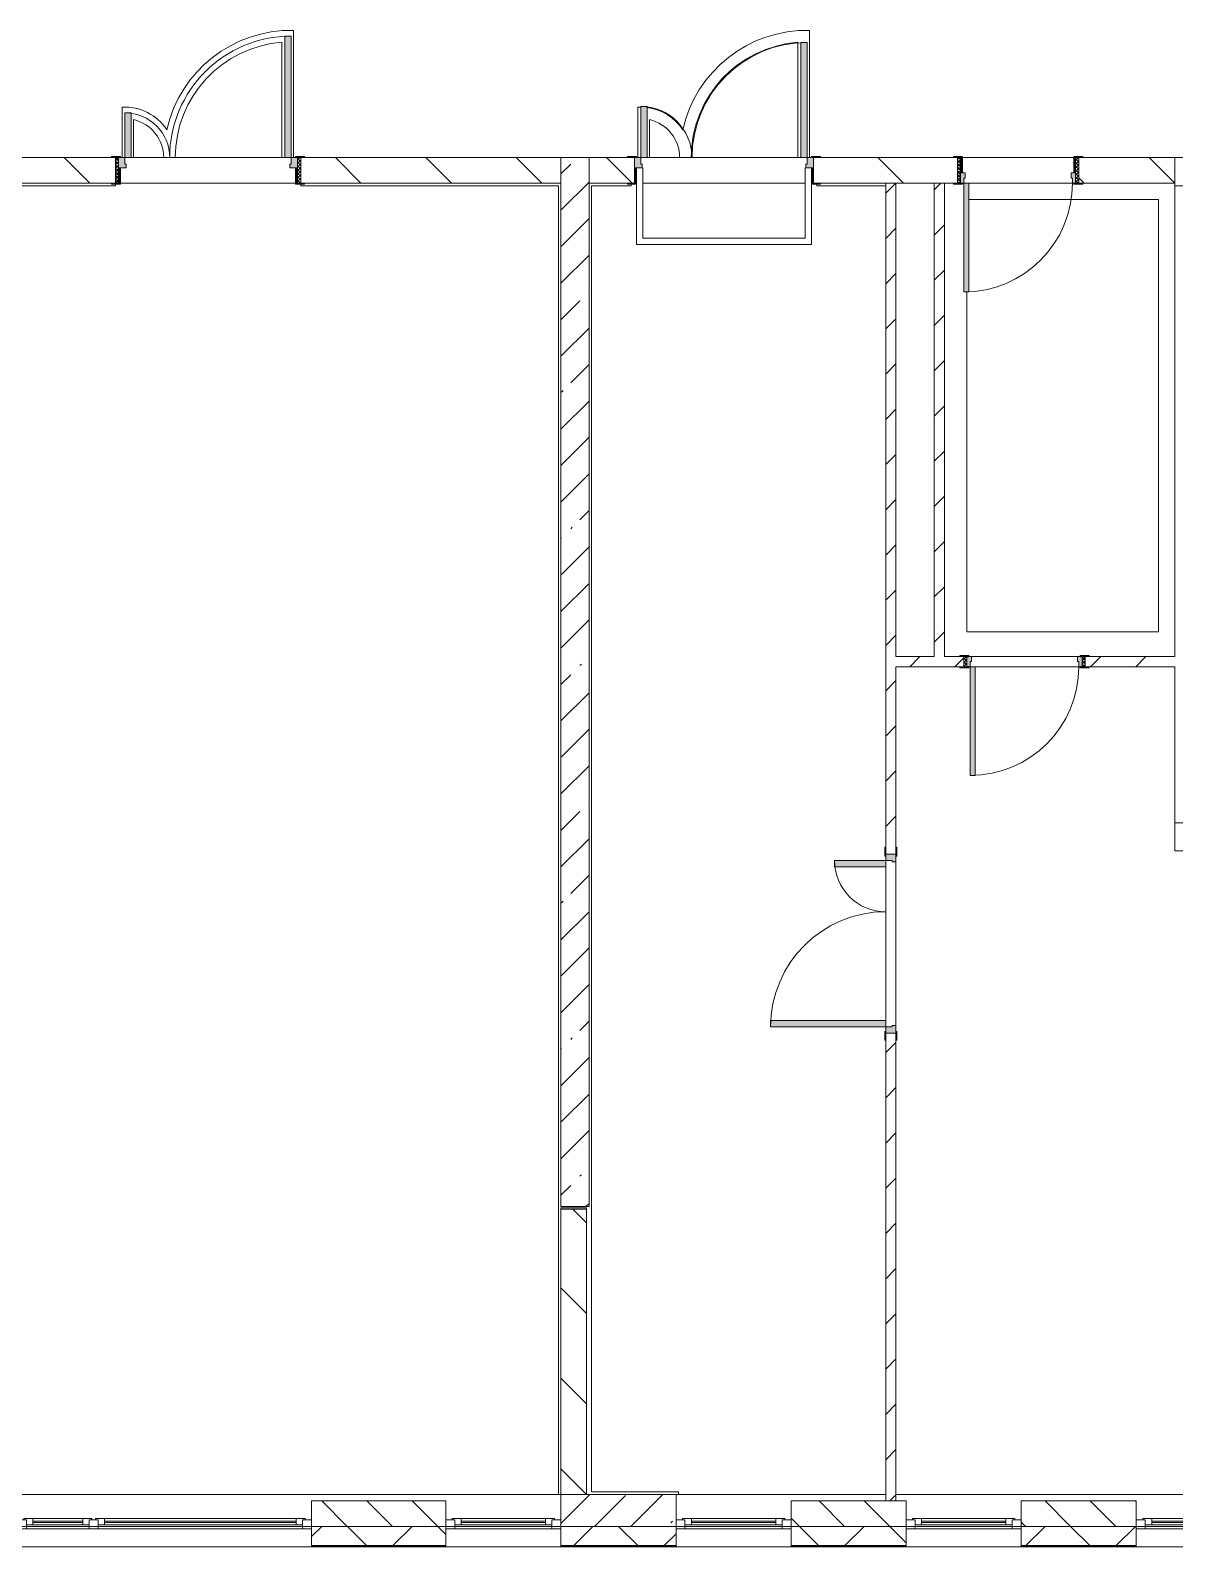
# Model space of a CAD drawing. Header units: millimetres. Extents: x -5524 to 188508, y -8553 to 29000.
# Drawn here: x 164478 to 173428, y -258 to 11595 of the extents above; entities that cross this region are included whole.
import ezdxf

# ---------------------------------------------------------------- set-up
doc = ezdxf.new("R2010")
doc.units = ezdxf.units.MM
for name, color, linetype, lineweight in [('A-DETL-1', 7, 'Continuous', 5), ('A-GLAZ-2', 7, 'Continuous', 5), ('A-WALL', 7, 'Continuous', 9), ('A-WALL-2', 7, 'Continuous', 5), ('I-WALL-2', 7, 'Continuous', 5), ('S-COLS-2', 7, 'Continuous', 5)]:
    doc.layers.add(name, color=color, linetype=linetype, lineweight=lineweight)
for name, color, linetype, lineweight, true_color in [('A-DOOR-4', 7, 'Continuous', 5, 0xaaaaaa), ('A-DOOR-5', 7, 'Continuous', 5, 0xe2e2e2), ('A-DOOR-FRAM-4', 7, 'Continuous', 5, 0xe2e2e2), ('A-DOOR-FRAM-5', 7, 'Continuous', 5, 0xaaaaaa), ('A-FLOR-2', 7, 'Continuous', 5, 0xaaaaaa)]:
    doc.layers.add(name, color=color, linetype=linetype, lineweight=lineweight, true_color=true_color)
pattern_1 = [(135, (61498, 0), (-353.5534, -353.5534), [])]
pattern_2 = [(45, (61498, 0), (-285.1231, 285.1231), []), (45, (61783.12, 0), (-285.1231, 285.1231), [504.031, -100.806, 16.764, -84.042])]
pattern_3 = [(45, (61498, 0), (-176.7767, 176.7767), [])]

# ---------------------------------------------------------------- blocks, each defined once
blk = doc.blocks.new('110_Дверь_СКБ_2Ст - Д-2а_л_ Из коридора на лестницу-32216062-3_6_1_птичка')
at = {"layer": 'A-DOOR-5'}
for points in [[(612.5, 100), (662.5, 100), (662.5, 1000), (612.5, 1000), (612.5, 722)], [(-587.5, 100), (-587.5, 500), (-637.5, 500), (-637.5, 100)], [(712.5, -100), (712.5, 20), (697.5, 20), (697.5, -100)]]:
    blk.add_hatch(color=256, dxfattribs=at).paths.add_polyline_path(points)
h = blk.add_hatch(color=256, dxfattribs=at)
h.paths.add_polyline_path([(676.4, 20), (712.5, 20), (712.5, 100), (662.5, 100), (662.5, 50), (652.5, 50), (652.5, 20)])
h.paths.add_polyline_path([(-687.5, 20), (-627.5, 20), (-627.5, 50), (-637.5, 50), (-637.5, 100), (-687.5, 100)])
at = {"layer": 'A-DOOR-FRAM-4'}
for points in [[(-672.5, 100), (-672.5, 108), (-742.5, 108), (-742.5, 100)], [(-672.5, -100), (-672.5, 20), (-687.5, 20), (-687.5, -100)], [(767.5, 100), (767.5, 108), (697.5, 108), (697.5, 100)], [(-672.5, -108), (-672.5, -100), (-742.5, -100), (-742.5, -108)], [(767.5, -108), (767.5, -100), (697.5, -100), (697.5, -108)]]:
    blk.add_hatch(color=256, dxfattribs=at).paths.add_polyline_path(points)
at = {"layer": 'A-DOOR-4'}
for p, q in [((662.5, 1000), (612.5, 1000)), ((612.5, 1000), (612.5, 100)), ((662.5, 100), (662.5, 1000)), ((-637.5, 500), (-637.5, 100)), ((-587.5, 500), (-637.5, 500)), ((-587.5, 100), (-587.5, 500)), ((-637.5, 100), (-587.5, 100)), ((612.5, 100), (662.5, 100))]:
    blk.add_line(p, q, dxfattribs=at)
for centre, radius, start, end in [((662.5, 100), 900, 90, 180), ((-637.5, 100), 400, 360, 90)]:
    blk.add_arc(centre, radius, start, end, dxfattribs=at)
at = {"layer": 'A-DOOR-FRAM-5'}
for p, q in [((-672.5, 108), (-742.5, 108)), ((-742.5, 108), (-742.5, 100)), ((-742.5, 100), (-672.5, 100)), ((-637.5, 100), (-687.5, 100)), ((-687.5, 100), (-687.5, 20)), ((-687.5, 20), (-627.5, 20)), ((-672.5, 20), (-687.5, 20)), ((-687.5, 20), (-687.5, -100)), ((-672.5, 100), (-672.5, 108)), ((-672.5, -100), (-672.5, 20)), ((-637.5, 50), (-637.5, 100)), ((-627.5, 50), (-637.5, 50)), ((-627.5, 20), (-627.5, 50)), ((662.5, 50), (652.5, 50)), ((652.5, 50), (652.5, 20)), ((652.5, 20), (712.5, 20)), ((662.5, 100), (662.5, 50)), ((712.5, 100), (662.5, 100)), ((767.5, 108), (697.5, 108)), ((697.5, 108), (697.5, 100)), ((697.5, 100), (767.5, 100)), ((712.5, 20), (697.5, 20)), ((697.5, 20), (697.5, -100)), ((712.5, 20), (712.5, 100)), ((712.5, -100), (712.5, 20)), ((767.5, 100), (767.5, 108)), ((-672.5, -100), (-742.5, -100)), ((-742.5, -100), (-742.5, -108)), ((-742.5, -108), (-672.5, -108)), ((-687.5, -100), (-672.5, -100)), ((-672.5, -108), (-672.5, -100)), ((697.5, -100), (712.5, -100)), ((767.5, -100), (697.5, -100)), ((697.5, -100), (697.5, -108)), ((697.5, -108), (767.5, -108)), ((767.5, -108), (767.5, -100))]:
    blk.add_line(p, q, dxfattribs=at)
blk = doc.blocks.new('120_Окно_СКБ_2Ст_Фрамуга сверху - 120_Окно_СКБ_2Ст_2300х2500_h_ ДОО-19727959-3_6_1_птичка')
at = {"layer": 'A-GLAZ-2'}
for p, q in [((-1150, -127), (-1150, -57)), ((-1150, -57), (-1080, -57)), ((1150, -57), (-1150, -57)), ((-1080, -57), (-1080, -127)), ((-1080, -57), (1080, -57)), ((520, -87), (-1080, -87)), ((-1080, -87), (-1080, -127)), ((-1030, -137), (-1030, -87)), ((-1030, -107), (470, -107)), ((470, -117), (-1030, -117)), ((470, -137), (470, -87)), ((520, -127), (520, -57)), ((520, -57), (590, -57)), ((520, -127), (520, -87)), ((590, -57), (590, -127)), ((1080, -87), (590, -87)), ((590, -87), (590, -127)), ((640, -137), (640, -87)), ((640, -107), (1030, -107)), ((1030, -117), (640, -117)), ((1030, -137), (1030, -87)), ((1080, -127), (1080, -57)), ((1080, -57), (1150, -57)), ((1080, -127), (1080, -87)), ((1150, -57), (1150, -127)), ((-1080, -127), (-1150, -127)), ((-1150, -127), (-1100, -127)), ((-1080, -127), (-1100, -127)), ((-1100, -127), (-1100, -137)), ((-1100, -137), (540, -137)), ((540, -137), (-1100, -137)), ((590, -127), (520, -127)), ((540, -127), (520, -127)), ((540, -127), (570, -127)), ((540, -127), (570, -127)), ((540, -137), (540, -127)), ((590, -127), (570, -127)), ((570, -127), (570, -137)), ((570, -137), (1100, -137)), ((1100, -137), (570, -137)), ((1150, -127), (1080, -127)), ((1100, -127), (1080, -127)), ((1100, -127), (1150, -127)), ((1100, -137), (1100, -127))]:
    blk.add_line(p, q, dxfattribs=at)
blk = doc.blocks.new('120_Окно_СКБ_1Ст - 120_Окно_СКБ_1Ст 900х2500_h_ с форточкой-22876038-3_6_1_птичка')
at = {"layer": 'A-GLAZ-2'}
for p, q in [((-450, -127), (-450, -57)), ((-450, -57), (-380, -57)), ((450, -57), (-450, -57)), ((-380, -57), (-380, -127)), ((380, -87), (-380, -87)), ((-380, -87), (-380, -127)), ((-330, -137), (-330, -87)), ((-330, -107), (330, -107)), ((330, -117), (-330, -117)), ((330, -137), (330, -87)), ((380, -127), (380, -57)), ((380, -57), (450, -57)), ((380, -127), (380, -87)), ((450, -57), (450, -127)), ((-380, -127), (-450, -127)), ((-450, -127), (-400, -127)), ((-380, -127), (-400, -127)), ((-400, -127), (-400, -137)), ((-400, -137), (400, -137)), ((400, -137), (-400, -137)), ((450, -127), (380, -127)), ((400, -127), (380, -127)), ((400, -127), (450, -127)), ((400, -137), (400, -127))]:
    blk.add_line(p, q, dxfattribs=at)
blk = doc.blocks.new('110_Дверь_СКБ_1Ст_Внутренняя1 - Д-8 950x2100h_охрана-V50-3_6_1_птичка')
at = {"layer": 'A-DOOR-4'}
h = blk.add_hatch(dxfattribs=at)
h.set_pattern_fill('FP_17', color=256, style=0, pattern_type=2)
h.set_pattern_definition([(135, (1826.41, 164.685), (-14.14214, -14.14214), []), (225, (1826.41, 164.685), (14.14214, -14.14214), [])])
h.paths.add_polyline_path([(487, 100), (462, 100), (462, -100), (487, -100), (487, -36)])
at = {"layer": 'A-DOOR-5'}
h = blk.add_hatch(color=256, dxfattribs=at)
h.paths.add_polyline_path([(437, 100), (437, 60), (427, 60), (427, 20), (462, 20), (462, 100)])
h.paths.add_polyline_path([(-413, 100), (-438, 100), (-438, 20), (-403, 20), (-403, 60), (-413, 60)])
at = {"layer": 'A-DOOR-FRAM-4'}
for points in [[(397, 950), (397, 100), (437, 100), (437, 950)], [(-493, 108), (-493, 100), (-423, 100), (-423, 108)], [(-423, 20), (-438, 20), (-438, -100), (-423, -100), (-423, -36)], [(517, 108), (447, 108), (447, 100), (517, 100)], [(462, 20), (447, 20), (447, -100), (462, -100), (462, -36)], [(-493, -100), (-493, -108), (-423, -108), (-423, -100)], [(447, -100), (447, -108), (517, -108), (517, -100)]]:
    blk.add_hatch(color=256, dxfattribs=at).paths.add_polyline_path(points)
at = {"layer": 'A-DOOR-FRAM-5'}
h = blk.add_hatch(dxfattribs=at)
h.set_pattern_fill('FP_18', color=256, style=0, pattern_type=2)
h.set_pattern_definition([(45, (-296.384, 164.685), (-14.1421, 14.1421), []), (135, (-296.384, 164.685), (-14.1421, -14.1421), [])])
h.paths.add_polyline_path([(-438, 100), (-463, 100), (-463, -100), (-438, -100), (-438, -36)])
at = {"layer": 'A-DOOR-4'}
for p, q in [((437, 950), (397, 950)), ((397, 950), (397, 100)), ((437, 100), (437, 950)), ((397, 100), (437, 100))]:
    blk.add_line(p, q, dxfattribs=at)
blk.add_arc((437, 100), 850, 90, 180, dxfattribs=at)
at = {"layer": 'A-DOOR-FRAM-5'}
for p, q in [((-423, 108), (-493, 108)), ((-493, 108), (-493, 100)), ((-493, 100), (-423, 100)), ((-438, 100), (-463, 100)), ((-463, 100), (-463, -100)), ((-413, 100), (-438, 100)), ((-438, 100), (-438, 20)), ((-438, -100), (-438, 100)), ((-423, 100), (-438, 100)), ((-438, 100), (-438, 99)), ((-438, 99), (-423, 99)), ((-438, 20), (-403, 20)), ((-423, 20), (-438, 20)), ((-438, 20), (-438, -100)), ((-423, 100), (-423, 108)), ((-423, 99), (-423, 100)), ((-423, -100), (-423, 20)), ((-413, 60), (-413, 100)), ((-403, 60), (-413, 60)), ((-403, 20), (-403, 60)), ((437, 60), (427, 60)), ((427, 60), (427, 20)), ((427, 20), (462, 20)), ((437, 100), (437, 60)), ((462, 100), (437, 100)), ((517, 108), (447, 108)), ((447, 108), (447, 100)), ((462, 100), (447, 100)), ((447, 100), (447, 99)), ((447, 100), (517, 100)), ((447, 99), (462, 99)), ((462, 20), (447, 20)), ((447, 20), (447, -100)), ((462, 20), (462, 100)), ((487, 100), (462, 100)), ((462, 100), (462, -100)), ((462, 99), (462, 100)), ((462, -100), (462, 20)), ((487, -100), (487, 100)), ((517, 100), (517, 108)), ((-423, -100), (-493, -100)), ((-493, -100), (-493, -108)), ((-493, -108), (-423, -108)), ((-463, -100), (-438, -100)), ((-438, -100), (-423, -100)), ((-423, -108), (-423, -100)), ((447, -100), (462, -100)), ((517, -100), (447, -100)), ((447, -100), (447, -108)), ((447, -108), (517, -108)), ((462, -100), (487, -100)), ((517, -108), (517, -100))]:
    blk.add_line(p, q, dxfattribs=at)
blk = doc.blocks.new('110_Дверь_СКБ_1Ст_Внутренняя1 - Д-8 950x2100h_охрана-V81-3_6_1_птичка')
at = {"layer": 'A-DOOR-4'}
h = blk.add_hatch(dxfattribs=at)
h.set_pattern_fill('FP_95', color=256, style=0, pattern_type=2)
h.set_pattern_definition([(135, (1826.41, 104.685), (-14.14214, -14.14214), []), (225, (1826.41, 104.685), (14.14214, -14.14214), [])])
h.paths.add_polyline_path([(487, 40), (462, 40), (462, -40), (487, -40)])
at = {"layer": 'A-DOOR-5'}
h = blk.add_hatch(color=256, dxfattribs=at)
h.paths.add_polyline_path([(437, 40), (437, 0), (427, 0), (427, -40), (462, -40), (462, 40)])
h.paths.add_polyline_path([(-413, 40), (-438, 40), (-438, -40), (-403, -40), (-403, 0), (-413, 0)])
at = {"layer": 'A-DOOR-FRAM-4'}
for points in [[(397, 890), (397, 40), (437, 40), (437, 890)], [(-493, 48), (-493, 40), (-423, 40), (-423, 48)], [(517, 48), (447, 48), (447, 40), (517, 40)], [(-423, -40), (-493, -40), (-493, -48), (-423, -48)], [(447, -40), (447, -48), (517, -48), (517, -40)]]:
    blk.add_hatch(color=256, dxfattribs=at).paths.add_polyline_path(points)
at = {"layer": 'A-DOOR-FRAM-5'}
h = blk.add_hatch(dxfattribs=at)
h.set_pattern_fill('FP_96', color=256, style=0, pattern_type=2)
h.set_pattern_definition([(45, (-296.384, 104.685), (-14.1421, 14.1421), []), (135, (-296.384, 104.685), (-14.1421, -14.1421), [])])
h.paths.add_polyline_path([(-438, 40), (-463, 40), (-463, -40), (-438, -40)])
at = {"layer": 'A-DOOR-4'}
for p, q in [((437, 890), (397, 890)), ((397, 890), (397, 40)), ((437, 40), (437, 890)), ((397, 40), (437, 40))]:
    blk.add_line(p, q, dxfattribs=at)
blk.add_arc((437, 40), 850, 90, 180, dxfattribs=at)
at = {"layer": 'A-DOOR-FRAM-5'}
for p, q in [((-423, 48), (-493, 48)), ((-493, 48), (-493, 40)), ((-493, 40), (-423, 40)), ((-438, 40), (-463, 40)), ((-463, 40), (-463, -40)), ((-413, 40), (-438, 40)), ((-438, 40), (-438, -40)), ((-438, -40), (-438, 40)), ((-423, 40), (-438, 40)), ((-438, 40), (-438, 39)), ((-438, 39), (-423, 39)), ((-423, 40), (-423, 48)), ((-423, 39), (-423, 40)), ((-413, 0), (-413, 40)), ((-403, 0), (-413, 0)), ((-403, -40), (-403, 0)), ((437, 0), (427, 0)), ((427, 0), (427, -40)), ((437, 40), (437, 0)), ((462, 40), (437, 40)), ((517, 48), (447, 48)), ((447, 48), (447, 40)), ((462, 40), (447, 40)), ((447, 40), (447, 39)), ((447, 40), (517, 40)), ((447, 39), (462, 39)), ((462, -40), (462, 40)), ((487, 40), (462, 40)), ((462, 40), (462, -40)), ((462, 39), (462, 40)), ((487, -40), (487, 40)), ((517, 40), (517, 48)), ((-423, -40), (-493, -40)), ((-493, -40), (-493, -48)), ((-493, -48), (-423, -48)), ((-463, -40), (-438, -40)), ((-423, -39), (-438, -39)), ((-438, -39), (-438, -40)), ((-438, -40), (-403, -40)), ((-438, -40), (-423, -40)), ((-423, -40), (-423, -39)), ((-423, -48), (-423, -40)), ((427, -40), (462, -40)), ((462, -39), (447, -39)), ((447, -39), (447, -40)), ((447, -40), (462, -40)), ((517, -40), (447, -40)), ((447, -40), (447, -48)), ((447, -48), (517, -48)), ((462, -40), (462, -39)), ((462, -40), (487, -40)), ((517, -48), (517, -40))]:
    blk.add_line(p, q, dxfattribs=at)
blk = doc.blocks.new('110_Дверь_СКБ_2Ст - Д-6_л__ ДОО_Дв_1450x2100h_Дверь из раздевальной в коридор-V82-3_6_1_птичка')
at = {"layer": 'A-DOOR-4'}
h = blk.add_hatch(dxfattribs=at)
h.set_pattern_fill('FP_97', color=256, style=0, pattern_type=2)
h.set_pattern_definition([(135, (1576.41, 164.685), (-14.14214, -14.14214), []), (225, (1576.41, 164.685), (14.14214, -14.14214), [])])
h.paths.add_polyline_path([(737.5, -100), (737.5, 100), (712.5, 100), (712.5, -100)])
at = {"layer": 'A-DOOR-5'}
for points in [[(662.5, 100), (662.5, 1050), (612.5, 1050), (612.5, 100)], [(-587.5, 100), (-587.5, 450), (-637.5, 450), (-637.5, 100)]]:
    blk.add_hatch(color=256, dxfattribs=at).paths.add_polyline_path(points)
h = blk.add_hatch(color=256, dxfattribs=at)
h.paths.add_polyline_path([(712.5, 20), (712.5, 100), (662.5, 100), (662.5, 50), (652.5, 50), (652.5, 20)])
h.paths.add_polyline_path([(-627.5, 20), (-627.5, 50), (-637.5, 50), (-637.5, 100), (-687.5, 100), (-687.5, 20)])
at = {"layer": 'A-DOOR-FRAM-4'}
for points in [[(-672.5, 100), (-672.5, 108), (-742.5, 108), (-742.5, 100)], [(-672.5, -100), (-672.5, 20), (-687.5, 20), (-687.5, -100)], [(767.5, 100), (767.5, 108), (697.5, 108), (697.5, 100)], [(712.5, -100), (712.5, 20), (697.5, 20), (697.5, -100)], [(-672.5, -108), (-672.5, -100), (-742.5, -100), (-742.5, -108)], [(767.5, -108), (767.5, -100), (697.5, -100), (697.5, -108)]]:
    blk.add_hatch(color=256, dxfattribs=at).paths.add_polyline_path(points)
at = {"layer": 'A-DOOR-FRAM-5'}
h = blk.add_hatch(dxfattribs=at)
h.set_pattern_fill('FP_98', color=256, style=0, pattern_type=2)
h.set_pattern_definition([(45, (-546.384, 164.685), (-14.1421, 14.1421), []), (135, (-546.384, 164.685), (-14.1421, -14.1421), [])])
h.paths.add_polyline_path([(-687.5, -100), (-687.5, 100), (-712.5, 100), (-712.5, -100)])
at = {"layer": 'A-DOOR-4'}
for p, q in [((662.5, 1050), (612.5, 1050)), ((612.5, 1050), (612.5, 100)), ((662.5, 100), (662.5, 1050)), ((-637.5, 450), (-637.5, 100)), ((-587.5, 450), (-637.5, 450)), ((-587.5, 100), (-587.5, 450)), ((-637.5, 100), (-587.5, 100)), ((612.5, 100), (662.5, 100))]:
    blk.add_line(p, q, dxfattribs=at)
for centre, radius, start, end in [((662.5, 100), 950, 90, 180), ((-637.5, 100), 350, 360, 90)]:
    blk.add_arc(centre, radius, start, end, dxfattribs=at)
at = {"layer": 'A-DOOR-FRAM-5'}
for p, q in [((-672.5, 108), (-742.5, 108)), ((-742.5, 108), (-742.5, 100)), ((-742.5, 100), (-672.5, 100)), ((-687.5, 100), (-712.5, 100)), ((-712.5, 100), (-712.5, -100)), ((-637.5, 100), (-687.5, 100)), ((-687.5, 100), (-687.5, 20)), ((-687.5, -100), (-687.5, 100)), ((-687.5, 20), (-627.5, 20)), ((-672.5, 20), (-687.5, 20)), ((-687.5, 20), (-687.5, -100)), ((-672.5, 100), (-672.5, 108)), ((-672.5, -100), (-672.5, 20)), ((-637.5, 50), (-637.5, 100)), ((-627.5, 50), (-637.5, 50)), ((-627.5, 20), (-627.5, 50)), ((662.5, 50), (652.5, 50)), ((652.5, 50), (652.5, 20)), ((652.5, 20), (712.5, 20)), ((662.5, 100), (662.5, 50)), ((712.5, 100), (662.5, 100)), ((767.5, 108), (697.5, 108)), ((697.5, 108), (697.5, 100)), ((697.5, 100), (767.5, 100)), ((712.5, 20), (697.5, 20)), ((697.5, 20), (697.5, -100)), ((712.5, 20), (712.5, 100)), ((737.5, 100), (712.5, 100)), ((712.5, 100), (712.5, -100)), ((712.5, -100), (712.5, 20)), ((737.5, -100), (737.5, 100)), ((767.5, 100), (767.5, 108)), ((-672.5, -100), (-742.5, -100)), ((-742.5, -100), (-742.5, -108)), ((-742.5, -108), (-672.5, -108)), ((-712.5, -100), (-687.5, -100)), ((-687.5, -100), (-672.5, -100)), ((-672.5, -108), (-672.5, -100)), ((697.5, -100), (712.5, -100)), ((767.5, -100), (697.5, -100)), ((697.5, -100), (697.5, -108)), ((697.5, -108), (767.5, -108)), ((712.5, -100), (737.5, -100)), ((767.5, -108), (767.5, -100))]:
    blk.add_line(p, q, dxfattribs=at)
blk = doc.blocks.new('110_Дверь_СКБ_2Ст - Д-5_п_ Из игровой в коридор-32351726-3_6_1_птичка')
at = {"layer": 'A-DOOR-5'}
h = blk.add_hatch(color=256, dxfattribs=at)
h.paths.add_polyline_path([(712, -40), (712, 40), (652, 40), (652, 10), (662, 10), (662, -40)])
h.paths.add_polyline_path([(-628, 40), (-688, 40), (-688, -40), (-638, -40), (-638, 10), (-628, 10)])
for points in [[(-588, -440), (-588, -40), (-638, -40), (-638, -440)], [(662, -940), (662, -40), (612, -40), (612, -940)]]:
    blk.add_hatch(color=256, dxfattribs=at).paths.add_polyline_path(points)
at = {"layer": 'A-DOOR-FRAM-4'}
for points in [[(-672, 48), (-742, 48), (-742, 40), (-672, 40)], [(767, 48), (698, 48), (698, 40), (767, 40)], [(-672, -40), (-742, -40), (-742, -48), (-672, -48)], [(767, -40), (698, -40), (698, -48), (767, -48)]]:
    blk.add_hatch(color=256, dxfattribs=at).paths.add_polyline_path(points)
at = {"layer": 'A-DOOR-4'}
for p, q in [((-638, -40), (-588, -40)), ((-638, -440), (-638, -40)), ((-588, -40), (-588, -440)), ((612, -40), (662, -40)), ((612, -940), (612, -40)), ((662, -40), (662, -940)), ((-588, -440), (-638, -440)), ((662, -940), (612, -940))]:
    blk.add_line(p, q, dxfattribs=at)
for centre, radius, start, end in [((-638, -40), 400, 270, 0), ((662, -40), 900, 180, 270)]:
    blk.add_arc(centre, radius, start, end, dxfattribs=at)
at = {"layer": 'A-DOOR-FRAM-5'}
for p, q in [((-742, 48), (-672, 48)), ((-742, 40), (-742, 48)), ((-672, 40), (-742, 40)), ((-688, 40), (-628, 40)), ((-688, -40), (-688, 40)), ((-688, 40), (-672, 40)), ((-688, 39), (-688, 40)), ((-672, 39), (-688, 39)), ((-672, 48), (-672, 40)), ((-672, 40), (-672, 39)), ((-638, 10), (-638, -40)), ((-628, 10), (-638, 10)), ((-628, 40), (-628, 10)), ((652, 40), (712, 40)), ((652, 10), (652, 40)), ((662, 10), (652, 10)), ((662, -40), (662, 10)), ((698, 40), (698, 48)), ((698, 48), (767, 48)), ((698, 39), (698, 40)), ((698, 40), (712, 40)), ((767, 40), (698, 40)), ((712, 39), (698, 39)), ((712, 40), (712, -40)), ((712, 40), (712, 39)), ((767, 48), (767, 40)), ((-742, -40), (-672, -40)), ((-742, -48), (-742, -40)), ((-672, -48), (-742, -48)), ((-638, -40), (-688, -40)), ((-672, -40), (-672, -48)), ((712, -40), (662, -40)), ((698, -48), (698, -40)), ((698, -40), (767, -40)), ((767, -48), (698, -48)), ((767, -40), (767, -48))]:
    blk.add_line(p, q, dxfattribs=at)

msp = doc.modelspace()

# ---------------------------------------------------------------- hatches: boundary and pattern name
at = {"layer": 'A-WALL-2'}
h = msp.add_hatch(dxfattribs=at)
h.set_pattern_fill('FP_66', color=256, style=0, pattern_type=2)
h.set_pattern_definition([(135, (61498, 0), (-176.7767, -176.7767), [])])
h.paths.add_polyline_path([(182928, -100), (182928, 100), (182628, 100), (182628, -100), (182685.3, -100)])
h.paths.add_polyline_path([(171328, -100), (171328, 100), (170428, 100), (170428, -100), (170566.9, -100)])
h.paths.add_polyline_path([(172228, -100), (173128, -100), (173128, 100), (172228, 100)])
h.paths.add_polyline_path([(180828, -100), (180828, 100), (180328, 100), (180328, -100), (180820.9, -100)])
h.paths.add_polyline_path([(175178, -100), (175178, 100), (174928, 100), (174928, -100)])
h.paths.add_polyline_path([(177478, -100), (178528, -100), (178528, 100), (177478, 100)])
h.paths.add_polyline_path([(159380.7, -100), (159628, -100), (159628, 100), (158578, 100), (158578, -100)])
h.paths.add_polyline_path([(163109.5, -100), (163228, -100), (163228, 100), (162328, 100), (162328, -100)])
h.paths.add_polyline_path([(164128, -100), (164378, -100), (164378, 100), (164128, 100)])
h.paths.add_polyline_path([(166678, -100), (167728, -100), (167728, 100), (166678, 100)])
h.paths.add_polyline_path([(154228, -100), (154228, 100), (153428, 100), (153428, -100), (153787.6, -100)])
h.paths.add_polyline_path([(156278, -100), (156278, 100), (156028, 100), (156028, -100)])
h = msp.add_hatch(dxfattribs=at)
h.set_pattern_fill('FP_68', color=256, style=0, pattern_type=2)
h.set_pattern_definition([(45, (61498, 0), (-353.5534, 353.5534), []), (135, (61498, 0), (-353.5534, -353.5534), [])])
h.paths.add_polyline_path([(185481.9, -250), (186578, -250), (186578, -100), (185228, -100), (185228, -250)])
h.paths.add_polyline_path([(182928, -250), (182928, -100), (181728, -100), (181728, -250), (182685.3, -250)])
h.paths.add_polyline_path([(171328, -250), (171328, -100), (170428, -100), (170428, -250), (170566.9, -250)])
h.paths.add_polyline_path([(173128, -250), (173128, -100), (172228, -100), (172228, -250), (172431.3, -250)])
h.paths.add_polyline_path([(174028, -250), (175178, -250), (175178, -100), (174028, -100)])
h.paths.add_polyline_path([(169528, -250), (169528, -100), (168628, -100), (168628, -250), (168702.6, -250)])
h.paths.add_polyline_path([(180828, -250), (180828, -100), (179428, -100), (179428, -250), (180820.9, -250)])
h.paths.add_polyline_path([(177478, -250), (178528, -250), (178528, -100), (177478, -100)])
h.paths.add_polyline_path([(166678, -250), (167728, -250), (167728, -100), (166678, -100)])
h.paths.add_polyline_path([(164041.6, -250), (164378, -250), (164378, -100), (162328, -100), (162328, -250), (163228, -250)])
h.paths.add_polyline_path([(161428, -250), (161428, -100), (160528, -100), (160528, -250), (161245.1, -250)])
h.paths.add_polyline_path([(159380.7, -250), (159628, -250), (159628, -100), (158578, -100), (158578, -250)])
h.paths.add_polyline_path([(156028, -250), (156278, -250), (156278, -100), (155128, -100), (155128, -250), (155652, -250)])
h.paths.add_polyline_path([(150708, -250), (152528, -250), (152528, -100), (150708, -100)])
h.paths.add_polyline_path([(153787.6, -250), (154228, -250), (154228, -100), (153428, -100), (153428, -250)])
at = {"layer": 'I-WALL-2'}
h = msp.add_hatch(dxfattribs=at)
h.set_pattern_fill('FP_67', color=256, style=0, pattern_type=2)
h.set_pattern_definition(pattern_1)
h.paths.add_polyline_path([(166838.2, 10400), (168628, 10400), (168628, 10600), (166593, 10600), (166593, 10400), (166623, 10400)])
h.paths.add_polyline_path([(163109.5, 10400), (165143, 10400), (165143, 10600), (163108, 10600), (163108, 10400)])
h.paths.add_polyline_path([(151483, 10400), (151483, 10600), (151108, 10600), (151108, 10400), (151428, 10400)])
h.paths.add_polyline_path([(153448, 10400), (154008, 10400), (154008, 10600), (152883, 10600), (152883, 10400), (152938, 10400)])
h.paths.add_polyline_path([(155652, 10400), (155708, 10400), (155708, 10600), (154958, 10600), (154958, 10400), (154988, 10400)])
h = msp.add_hatch(dxfattribs=at)
h.set_pattern_fill('FP_64', color=256, style=0, pattern_type=2)
h.set_pattern_definition(pattern_2)
h.paths.add_polyline_path([(168628, 2400), (168848, 2400), (168848, 10600), (168628, 10600), (168628, 6594.3)])
h = msp.add_hatch(dxfattribs=at)
h.set_pattern_fill('FP_67', color=256, style=0, pattern_type=2)
h.set_pattern_definition(pattern_1)
h.paths.add_polyline_path([(182708, 10400), (182708, 10600), (180828, 10600), (180828, 10400), (182685.3, 10400)])
h.paths.add_polyline_path([(170803, 10400), (171728, 10400), (171728, 10600), (170603, 10600), (170603, 10400), (170658, 10400)])
h.paths.add_polyline_path([(173363.5, 10400), (173428, 10400), (173428, 10600), (172678, 10600), (172678, 10400), (172708, 10400)])
h.paths.add_polyline_path([(169203, 10400), (169203, 10600), (168848, 10600), (168848, 10400), (169148, 10400)])
h = msp.add_hatch(dxfattribs=at)
h.set_pattern_fill('FP_69', color=256, style=0, pattern_type=2)
h.set_pattern_definition(pattern_3)
h.paths.add_polyline_path([(171248, 100), (171248, 3755), (171168, 3755), (171168, 100)])
h.paths.add_polyline_path([(171248, 5155), (171248, 10400), (171168, 10400), (171168, 5155), (171218, 5155)])
h = msp.add_hatch(dxfattribs=at)
h.set_pattern_fill('FP_69', color=256, style=0, pattern_type=2)
h.set_pattern_definition(pattern_3)
h.paths.add_polyline_path([(171628, 6700), (171628, 10400), (171548, 10400), (171548, 6700)])
h = msp.add_hatch(dxfattribs=at)
h.set_pattern_fill('FP_69', color=256, style=0, pattern_type=2)
h.set_pattern_definition(pattern_3)
h.paths.add_polyline_path([(172758, 6620), (173428, 6620), (173428, 6700), (172728, 6700), (172728, 6620)])
h.paths.add_polyline_path([(171248, 6620), (171778, 6620), (171778, 6700), (171248, 6700)])
h = msp.add_hatch(dxfattribs=at)
h.set_pattern_fill('FP_67', color=256, style=0, pattern_type=2)
h.set_pattern_definition(pattern_1)
h.paths.add_polyline_path([(168828, 150), (168828, 2380), (168628, 2380), (168628, 150), (168702.6, 150)])
at = {"layer": 'S-COLS-2'}
h = msp.add_hatch(dxfattribs=at)
h.set_pattern_fill('FP_64', color=256, style=0, pattern_type=2)
h.set_pattern_definition(pattern_2)
h.paths.add_polyline_path([(168628, -100), (169528, -100), (169528, 150), (168628, 150)])

# ---------------------------------------------------------------- linework, layer by layer
at = {"layer": 'A-DETL-1'}
for p, q in [((173301.5, 10273.7), (171818, 10273.7)), ((173301.5, 6893.7), (173301.5, 10273.7)), ((171801.5, 9550), (171801.5, 6893.7)), ((171801.5, 6893.7), (173301.5, 6893.7))]:
    msp.add_line(p, q, dxfattribs=at)
at = {"layer": 'A-FLOR-2'}
for p, q in [((166446.4, 11502.3), (166446.4, 10600)), ((166536.4, 10600), (166536.4, 11594.8)), ((170481.4, 11502.3), (170481.4, 10600)), ((170571.4, 10600), (170571.4, 11594.8)), ((165195.2, 10994.4), (165195.2, 10600)), ((169230.2, 10994.4), (169230.2, 10600)), ((165285.2, 10600), (165285.2, 10897.1)), ((169320.2, 10600), (169320.2, 10897.1)), ((165268, 10600), (165285.2, 10600)), ((165521.4, 10600), (165611.4, 10600)), ((165611.4, 10600), (166468, 10600)), ((169303, 10600), (169320.2, 10600)), ((169556.4, 10600), (169646.4, 10600)), ((169646.4, 10600), (170503, 10600)), ((169268, 9970), (169268, 10520)), ((170538, 10520), (170538, 9970)), ((165143, 10380), (163129, 10380)), ((165143, 10392), (165143, 10380)), ((166593, 10380), (166593, 10392)), ((168608, 10380), (166593, 10380)), ((168608, 150), (168608, 10380)), ((169178, 10380), (168868, 10380)), ((168868, 10380), (168868, 170)), ((169178, 10392), (169178, 10380)), ((169218, 10392), (169218, 9920)), ((170588, 9920), (170588, 10392)), ((170628, 10380), (170628, 10392)), ((171168, 10380), (170628, 10380)), ((170538, 9970), (169268, 9970)), ((169218, 9920), (170588, 9920)), ((168868, 170), (169548, 170)), ((169548, 170), (169548, 150))]:
    msp.add_line(p, q, dxfattribs=at)
for centre, radius, start, end in [((166516.4, 10600), 995, 88.8489, 167.32946), ((166516.4, 10600), 905, 94.43687, 180), ((170551.4, 10600), 995, 88.8489, 167.32946), ((170551.4, 10600), 905, 94.43687, 180), ((165216.4, 10600), 395, 33.54048, 93.07201), ((169251.4, 10600), 395, 89.76418, 93.07201), ((169251.4, 10600), 395, 33.54048, 82.48481), ((165216.4, 10600), 305, 0, 76.9573), ((169251.4, 10600), 305, 0, 76.9573)]:
    msp.add_arc(centre, radius, start, end, dxfattribs=at)
at = {"layer": 'A-WALL'}
for p, q in [((168628, 10400), (168628, 10600)), ((168848, 10600), (168848, 10400)), ((173428, 10400), (173428, 10600)), ((171248, 10400), (171168, 10400)), ((171628, 10400), (171548, 10400)), ((173508, 10380), (173428, 10380)), ((173428, 5400), (173508, 5400)), ((171168, 100), (171248, 100)), ((166678, -100), (167728, -100)), ((167728, -100), (166678, -100)), ((170428, -100), (171328, -100)), ((171328, -100), (170428, -100)), ((172228, -100), (173128, -100)), ((173128, -100), (172228, -100)), ((166678, -250), (167728, -250)), ((166678, -253), (167728, -253)), ((168628, -250), (169528, -250)), ((168628, -253), (169528, -253)), ((170428, -250), (171328, -250)), ((170428, -253), (171328, -253)), ((172228, -250), (173128, -250)), ((172228, -253), (173128, -253))]:
    msp.add_line(p, q, dxfattribs=at)
at = {"layer": 'A-WALL-2'}
for p, q in [((167728, 100), (166678, 100)), ((166678, 100), (166678, -258)), ((167728, -258), (167728, 100)), ((171168, 100), (170428, 100)), ((170428, 100), (170428, -258)), ((171328, 100), (171248, 100)), ((171328, -258), (171328, 100)), ((173128, 100), (172228, 100)), ((172228, 100), (172228, -258)), ((173128, -258), (173128, 100)), ((164378, -100), (166678, -100)), ((169528, -100), (168628, -100)), ((168628, -100), (168628, -258)), ((169528, -258), (169528, -100)), ((171328, -100), (172228, -100)), ((162328, -258), (177478, -258))]:
    msp.add_line(p, q, dxfattribs=at)
at = {"layer": 'I-WALL-2'}
for p, q in [((165113, 10600), (160198, 10600)), ((165285.2, 10600), (165521.4, 10600)), ((169148, 10600), (166623, 10600)), ((169320.2, 10600), (169556.4, 10600)), ((171698, 10600), (170658, 10600)), ((171768, 10600), (172638, 10600)), ((182708, 10600), (172708, 10600)), ((163108, 10400), (165113, 10400)), ((166553, 10400), (165183, 10400)), ((166623, 10400), (168628, 10400)), ((168628, 10400), (168628, 2400)), ((168848, 10400), (169148, 10400)), ((168848, 2400), (168848, 10400)), ((170538, 10400), (169268, 10400)), ((170658, 10400), (171168, 10400)), ((171168, 10400), (171168, 5210)), ((171248, 10400), (171548, 10400)), ((171248, 6700), (171248, 10400)), ((171548, 10400), (171548, 6700)), ((171628, 10400), (171698, 10400)), ((171628, 6700), (171628, 10400)), ((172628, 10400), (171818, 10400)), ((172708, 10400), (173428, 10400)), ((173428, 10400), (173428, 6700)), ((171548, 6700), (171248, 6700)), ((171748, 6700), (171628, 6700)), ((171838, 6700), (172668, 6700)), ((173428, 6700), (172758, 6700)), ((171248, 6620), (171748, 6620)), ((171248, 5210), (171248, 6620)), ((172678, 6620), (171868, 6620)), ((172758, 6620), (173428, 6620)), ((173428, 6620), (173428, 5180)), ((173428, 5180), (178848, 5180)), ((171168, 3855), (171168, 5055)), ((171248, 5095), (171248, 3815)), ((171168, 3700), (171168, 100)), ((171248, 100), (171248, 3700)), ((168628, 2400), (168848, 2400)), ((168628, 2390), (168628, 150)), ((168628, 2390), (168828, 2390)), ((168828, 2380), (168628, 2380)), ((168828, 150), (168828, 2390)), ((164128, 150), (168628, 150)), ((168628, 150), (168828, 150)), ((169528, 150), (171168, 150)), ((171248, 150), (174028, 150)), ((168628, -100), (167728, -100)), ((170428, -100), (169528, -100)), ((174028, -100), (173128, -100))]:
    msp.add_line(p, q, dxfattribs=at)
at = {"layer": 'S-COLS-2'}
for p, q in [((169528, 150), (168628, 150)), ((168628, 150), (168628, -100)), ((169528, -100), (169528, 150)), ((168628, -100), (169528, -100))]:
    msp.add_line(p, q, dxfattribs=at)

# ---------------------------------------------------------------- block references
at = {"layer": 'A-DOOR-4'}
for name, p in [('110_Дверь_СКБ_2Ст - Д-6_л__ ДОО_Дв_1450x2100h_Дверь из раздевальной в коридор-V82-3_6_1_птичка', (165855.5, 10500)), ('110_Дверь_СКБ_2Ст - Д-2а_л_ Из коридора на лестницу-32216062-3_6_1_птичка', (169890.5, 10500))]:
    msp.add_blockref(name, p, dxfattribs=at)
for name, p, rotation in [('110_Дверь_СКБ_1Ст_Внутренняя1 - Д-8 950x2100h_охрана-V50-3_6_1_птичка', (172215.5, 10500), 180), ('110_Дверь_СКБ_1Ст_Внутренняя1 - Д-8 950x2100h_охрана-V81-3_6_1_птичка', (172265.5, 6660), 180), ('110_Дверь_СКБ_2Ст - Д-5_п_ Из игровой в коридор-32351726-3_6_1_птичка', (171208, 4467.5), 269.9999999999999)]:
    msp.add_blockref(name, p, dxfattribs=dict(at, rotation=rotation))
at = {"layer": 'A-GLAZ-2', "rotation": 180}
for name, p in [('120_Окно_СКБ_2Ст_Фрамуга сверху - 120_Окно_СКБ_2Ст_2300х2500_h_ ДОО-19727959-3_6_1_птичка', (165528, -175)), ('120_Окно_СКБ_1Ст - 120_Окно_СКБ_1Ст 900х2500_h_ с форточкой-22876038-3_6_1_птичка', (168178, -175)), ('120_Окно_СКБ_1Ст - 120_Окно_СКБ_1Ст 900х2500_h_ с форточкой-22876038-3_6_1_птичка', (169978, -175)), ('120_Окно_СКБ_1Ст - 120_Окно_СКБ_1Ст 900х2500_h_ с форточкой-22876038-3_6_1_птичка', (171778, -175)), ('120_Окно_СКБ_1Ст - 120_Окно_СКБ_1Ст 900х2500_h_ с форточкой-22876038-3_6_1_птичка', (173578, -175))]:
    msp.add_blockref(name, p, dxfattribs=at)

doc.saveas('drawing.dxf')
